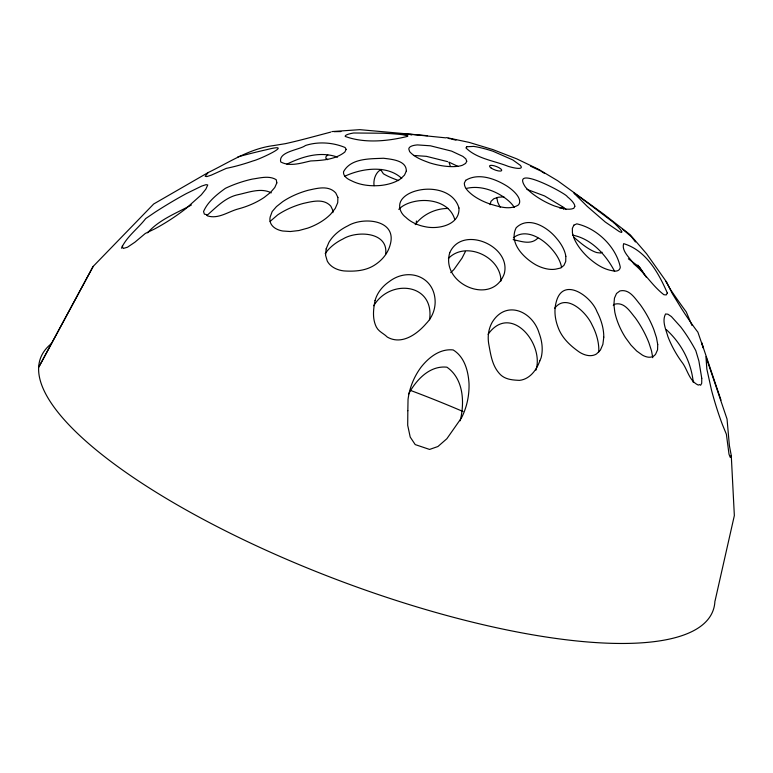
<?xml version="1.0" encoding="UTF-8"?>
<svg xmlns="http://www.w3.org/2000/svg" width="773" height="773" viewBox="0 0 773 773"><rect width="100%" height="100%" fill="white"/><g stroke="black" fill="none" stroke-linecap="round" stroke-linejoin="round"><path stroke-width="1.16" d="M416.338 224.189L416.376 220.991M332.873 212.691L332.941 210.585L330.796 206.12C323.578 198.197 312.282 201.463 303.287 203.425A46.254 23.151 -18.1 0 0 277.729 214.855L270.086 221.416M500.923 281.082C501.097 256.955 465.761 240.374 448.408 258.453M385.601 254.307C388.887 231.832 356.962 230.335 342.999 238.963A46.254 33.452 -7.6 0 0 325.182 253.612M598.573 352.372L598.833 350.314A46.254 30.408 54.1 0 0 592.06 324.892C586.678 312.611 566.338 292.629 554.628 308.33M429.566 319.8C434.822 282.957 389.679 278.522 373.774 305.741M535.921 370.161C544.53 343.917 510.682 302.581 488.082 334.294M460.167 420.802C464.766 402.656 463.684 378.818 446.92 367.185C429.498 365.3 415.98 380.152 408.482 394.23M715.122 600.602L734.35 515.562L731.268 455.51L730.253 457.413L729.016 454.253L726.388 434.271L722.475 424.735A78.025 15.856 74.9 0 1 711.489 390.085L706.86 369.127L705.942 356.72L727.045 419.063L729.383 445.557L731.268 455.51M490.053 204.69L491 201.318L493.773 198.787L498.17 197.26L503.89 196.844M121.448 248.191C126.733 236.528 138 228.605 145.691 218.585L155.441 211.957A78.025 11.295 -32.9 0 1 186.351 193.588L201.676 186.09L206.033 184.66L207.753 184.931L205.85 189.153L201.28 194.844L185.655 208.797A78.025 26.755 -35.1 0 1 154.658 228.934L145.324 233.456L134.908 242.2L127.448 247.234L123.149 248.481L122.269 246.007M465.452 251.418L462.041 258.114L453.925 269.535L450.736 272.627M93.137 266.434L38.95 366.817L93.137 266.434L153.701 203.985L208.159 172.553C229.407 162.262 249.457 148.6 273.497 145.595L285.382 143.672A46.254 2.493 -15.2 0 0 310.688 137.42L330.825 132.086M415.207 224.653C422.705 214.401 435.663 208.323 448.301 208.468M147.595 232.818C159.151 219.667 176.292 213.232 191.385 205M207.029 215.367C216.392 207.164 225.532 197.221 238.258 194.641C248.761 192.371 261.042 187.481 271.275 192.864M208.159 172.553L205.183 176.312L206.903 176.582L211.261 175.152L226.315 168.359A46.254 9.469 -18.1 0 0 253.138 160.89C259.361 159.557 296.822 141.952 266.501 149.711A46.254 2.493 -15.2 0 0 241.195 155.962L237.891 156.871M513.388 237.765C526.287 227.639 543.303 239.06 552.106 249.428A34.302 18.388 38.7 0 1 561.575 267.671M327.839 155.054L326.119 156.388L325.762 158.194L327.626 159.682M613.26 305.393L614.95 304.118C624.594 301.837 630.15 311.799 635.377 317.954A46.254 18.533 60.3 0 1 648.953 342.912L651.523 350.874L652.77 357.715M537.892 238.084C530.848 245.273 521.34 241.253 513.146 239.669M344.545 176.379C361.3 168.311 387.234 164.639 401.747 178.418M602.099 252.259L600.602 253.032L596.94 252.607A23.828 6.406 40.4 0 1 580.33 242.683L574.097 237.495M381.292 169.422C375.639 172.108 373.156 179.848 374.084 185.704M286.909 164.156C302.601 156.426 320.37 151.035 337.598 157.151M466.322 188.448C479.163 185.317 492.768 189.781 503.513 196.941A29.838 11.827 24.4 0 1 514.238 207.386M559.613 207.937L563.681 207.56M331.936 131.574L359.822 129.661L427.459 135.71M334.11 131.671L340.941 131.565M413.507 155.45L426.435 156.339L447.644 161.654M408.453 134.116L402.984 133.681L405.593 134.019M409.535 134.202L445.973 137.874M572.551 235.147C591.297 238.606 606.158 254.984 614.612 271.381M446.746 137.633L469.095 142.377L492.961 149.614L516.741 158.852L538.81 169.461L557.652 180.718L603.249 213.821L630.072 234.654L646.634 253.844L666.558 281.99L672.433 293.769L681.583 308.717A46.254 4.503 57.4 0 0 696.744 330.699L697.874 332.139L703.353 348.034L701.633 342.71L720.987 400.124M448.214 138.348L450.456 138.821M451.558 139.092L455.973 140.145M526.867 189.337L544.588 195.946L563.314 207.193A29.2 7.508 28.2 0 1 565.971 209.522M409.671 134.444L409.787 134.473A27.316 1.681 10.2 0 0 411.816 134.985M398.684 180.592C393.389 178.65 388.278 176.698 383.408 173.79L380.625 169.577M448.978 162.146L458.041 166.437M530.5 166.147L540.646 170.93M628.362 258.791L639.658 267.265L646.267 277.169M541.66 171.577L544.704 173.519M614.129 222.914L590.031 204.681A34.302 0.493 37 0 0 576.204 194.564L573.991 193.173L587.18 206.343L605.288 222.044L619.328 231.61L621.424 232.47L621.936 231.948A27.326 2.541 40.6 0 0 614.052 222.856M622.748 229.359L631.657 236.963M666.558 281.99L665.882 281.382L670.133 288.976A46.254 2.135 53.4 0 0 683.95 308.765L686.26 311.915L691.961 325.443M666.423 329.723C681.486 343.541 691.207 362.044 693.284 382.461M632.15 237.611L635.416 241.959M500.17 207.27L497.744 202.294L496.788 197.608M454.698 219.329C449.828 202.41 428.986 198.033 413.739 201.685A34.302 19.818 6 0 0 398.781 209.357M449.142 162.63L450.273 166.06M714.899 601.307A359.174 103.215 20.6 0 1 327.578 576.088A359.174 103.215 20.6 0 1 51.491 343.55M637.831 265.12A46.254 2.135 53.4 0 1 644.489 274.444M563.507 209.106A46.254 15.392 31.7 0 1 562.29 207.096M410.878 390.558A347.415 99.833 20.6 0 1 462.969 411.487M407.835 410.685L407.7 425.314L410.212 437.074L415.217 444.591L429.575 449.432L437.924 446.523L446.862 438.726L461.51 417.826A78.025 71.57 46.9 0 0 469.027 383.669C468.274 371.079 464.612 356.942 453.181 349.947C440.04 348.459 428.764 357.406 421.082 367.156A78.025 73.01 15.6 0 0 408.038 399.409L407.835 410.685M701.758 378.316L701.71 383.263L700.657 385.225L699.546 384.567L698.29 385.089C688.811 380.76 687.584 368.953 681.496 361.6A46.254 18.533 60.3 0 1 667.92 336.642C665.968 329.578 661.746 321.085 665.543 313.993L667.882 314.196L671.37 316.553L680.733 326.931A46.254 11.547 59.8 0 1 695.816 350.681L698.889 360.972L701.758 378.316M458.949 208.014C460.09 224.972 438.388 229.6 425.363 226.76A27.297 16.861 12.3 0 1 405.931 217.416C400.414 213.474 397.38 205.647 401.68 199.705A34.302 19.818 6 0 1 417.99 190.38C433.238 186.718 454.08 191.105 458.949 208.014M565.826 256.356L565.72 261.458L563.913 265.448L560.502 268.057L555.729 269.139A27.316 16.165 33.5 0 1 536.047 264.965C523.862 258.076 508.47 242.848 516.19 227.735C528.674 215.541 547.419 227.194 556.357 238.113A34.302 18.388 38.7 0 1 565.826 256.356M337.888 197.415L337.724 202.681L335.26 208.41L330.66 214.189A46.254 28.93 -14.5 0 1 307.799 228.103L298.89 230.538L290.329 231.523L282.696 231.001A23.847 14.919 -14.5 0 1 270.202 216.923L272.183 211.531L276.463 206.594L282.686 201.676A46.254 23.151 -18.1 0 1 308.234 190.255C317.23 188.293 328.535 185.027 335.743 192.95L337.888 197.415M657.726 344.545L657.562 349.821L655.591 354.227A23.828 12.861 58.6 0 1 642.44 355.136L636.73 351.048L630.971 345.106L625.56 337.724A46.254 24.958 58.6 0 1 614.815 312.186L613.888 304.494L614.467 298.117L616.516 293.498L619.898 290.948C629.541 288.667 635.106 298.629 640.324 304.784A46.254 18.533 60.3 0 1 653.9 329.742L656.48 337.695L657.726 344.545M449.741 252.771C440.33 283.942 492.343 306.688 504.267 273.719C511.62 245.824 461.954 224.634 449.741 252.771M326.158 248.877L325.578 255.245L327.24 260.994A23.828 17.228 -7.6 0 0 343.85 270.917C354.865 271.652 366.431 270.917 375.775 264.308A46.254 36.408 3.5 0 0 390.036 245.263C397.892 219.793 363.571 216.401 347.956 225.793A46.254 33.452 -7.6 0 0 328.94 242.307L326.158 248.877M375.04 300.6C373.311 309.355 372.228 318.65 376.325 326.989C378.818 331.849 383.756 333.414 387.302 337.076C401.622 345.309 416.947 334.284 426.203 323.549A46.254 37.606 18.3 0 0 435.151 302.204C435.18 276.734 408.482 266.83 389.312 281.546A46.254 36.408 3.5 0 0 375.04 300.6M603.781 337.144L602.882 344.362L600.418 350.082L596.553 353.918A23.828 15.663 54.1 0 1 579.566 352.227C570.397 345.85 561.884 338.023 558.019 327.201A46.254 34.495 46 0 1 556.077 302.552C562.454 275.826 591.065 295.924 597.017 311.722A46.254 30.408 54.1 0 1 603.781 337.144M539.805 360.885C536.597 369.996 529.776 379.243 519.514 380.364C512.035 380.036 504.054 379.514 498.875 372.934C492.198 365.107 490.749 354.884 488.961 345.212A46.254 36.949 33.6 0 1 492.382 321.954C506.47 299.46 532.79 311.509 539.139 333.231A46.254 34.495 46 0 1 541.081 357.889L539.805 360.885M276.84 182.892L274.782 187.51L270.502 192.448L264.289 197.366A46.254 23.151 -18.1 0 1 238.741 208.797C228.518 211.348 218.604 219.387 207.541 215.909L206.401 214.585L204.381 214.16L203.541 211.551C207.792 201.647 216.865 194.477 225.387 188.332A46.254 16.513 -19.1 0 1 252.288 179.104C260.047 178.032 269.043 175.287 276.222 179.694L276.84 182.892M406.318 171.094L404.501 175.084L400.704 178.747A34.302 17.702 1.3 0 1 380.538 185.481C370.625 186.332 360.334 185.288 351.386 180.708A27.316 11.943 -1.7 0 1 343.579 171.664C350.981 158.03 369.948 158.909 383.447 158.252C391.293 159.257 406.608 160.291 406.318 171.094M573.866 225.156L572.358 228.373L572.435 233.011L574.155 238.586A34.302 15.846 42.2 0 0 587.596 256.936C594.524 263.207 602.496 268.994 611.897 270.627A27.316 10.223 44 0 0 620.294 267.187C616.129 246.809 596.998 228.325 576.803 223.841L573.866 225.156M465.684 180.341L464.302 183.182C464.273 187.936 468.08 191.269 471.395 194.12A29.2 12.001 20.3 0 0 490.575 204.169C499.281 206.739 509.929 210.285 518.287 205.038A29.838 11.827 24.4 0 0 507.465 186.399C495.725 178.93 478.603 172.379 465.684 180.341M346.13 149.421L344.845 152.039C335.376 159.596 322.389 160.417 310.736 160.948C301.151 163.026 289.943 166.949 280.725 161.944C278.125 151.556 299.653 149.943 305.451 145.517C318.041 141.353 332.912 142.396 345.048 147.488L346.169 149.363M466.718 161.296L465.607 163.422L462.515 165.219A29.838 10.252 13.5 0 1 429.595 162.832C422.483 160.195 414.792 157.508 409.642 151.643L408.811 149.044A29.2 8.174 12.7 0 1 417.468 144.909L430.397 145.797L451.606 151.122L462.921 156.417L465.829 158.861L466.747 161.238M574.793 206.439L573.779 208.343C567.488 210.739 560.676 207.763 554.599 206.005A29.838 9.614 28.2 0 1 525.282 186.873C509.784 163.267 566.841 193.897 567.276 196.651A29.2 7.508 28.2 0 1 574.822 206.391L574.822 206.391M667.292 293.035L666.278 294.928L663.93 294.726C652.48 285.981 645.097 273.14 633.841 263.97C630.217 258.192 621.241 251.119 623.656 243.65C646.083 250.355 658.577 272.83 667.312 293.015M407.448 136.406C387.64 141.266 364.547 143.565 345.222 136.434A27.316 4.261 -1.3 0 1 353.619 132.995L382.983 133.227A34.302 2.348 1.5 0 1 402.752 134.724L407.951 135.893L407.448 136.406M466.708 146.754L465.955 147.923C476.999 158.88 494.343 160.716 508.402 166.427A29.838 4.909 22.9 0 0 520.152 165.219L512.76 159.914L493.058 151.266A29.2 4.725 18.9 0 0 473.636 146.397L466.708 146.754M491.222 168.089A6.513 1.875 20.6 0 0 501.522 170.765A6.513 1.875 20.6 0 0 494.131 165.77A6.513 1.875 20.6 0 0 491.222 168.089"/></g></svg>
